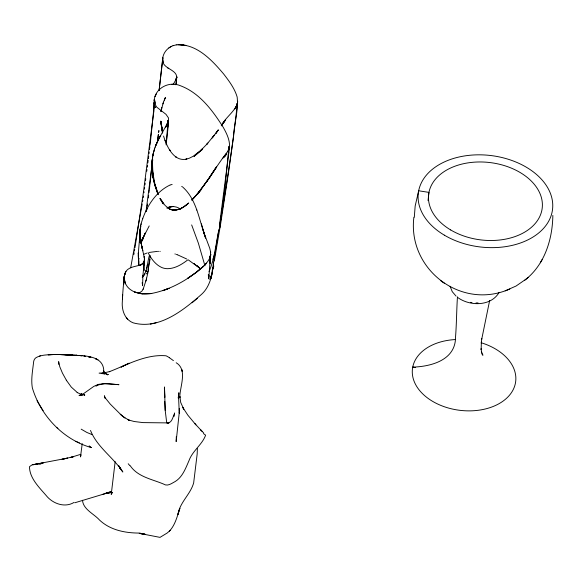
<?xml version="1.0" encoding="UTF-8"?>
<svg xmlns="http://www.w3.org/2000/svg" width="582" height="582" viewBox="0 0 582 582"><rect width="100%" height="100%" fill="white"/><g stroke="black" fill="none" stroke-linecap="round" stroke-linejoin="round"><path stroke-width="0.87" d="M179.278 412.398L176.15 441.6L176.324 436.507M208.298 274.66L208.771 278.887L210.655 252.181L209.767 248.318L204.071 233.106M210.197 262.729L210.109 259.848L210.24 263.784L210.677 254.239L210.517 255.338L210.604 254.763M147.472 272.907L146.111 273.991M414.304 217.181L415.17 206.006L418.676 190.78L428.949 192.387L428.039 200.608M124.344 279.36L124.315 276.93L124.199 279.884L124.512 275.199M138.203 255.44L138.88 265.581L138.261 253.054M138.618 258.895L138.807 262.315M140.146 233.462L140.728 225.751M140.117 232.822L140.124 232.073M178.332 397.557L178.645 394.945L178.339 398.175L178.485 394.952L179.278 413.176L179.271 408.433M213.179 267.196L211.12 278.065L210.648 276.392L211.113 278.087L209.76 279.491M457.452 296.798C456.586 310.228 456.579 323.701 455.531 337.116C455.699 359.974 431.451 366.565 412.725 367.126L415.381 367.54M147.486 272.791L147.421 273.242M124.257 277.672L124.737 274.268M146.388 279.127L148.563 269.99L148.083 266.236M152.673 156.674C151.204 166.183 152.382 175.946 154.819 185.2L153.146 177.67L152.055 166.619M140.095 232.96L140.167 235.841L140.488 227.336M152.637 156.9L152.062 167.099M140.146 231.36L140.124 234.313L140.691 225.962L140.349 228.486M152.055 163.382L152.368 171.865L153.903 181.417M124.272 277.061L124.41 275.759L124.257 278.014M140.153 231.992L140.175 231.243M552.849 215.435C552.485 238.707 545.079 263.406 526.601 278.734M138.218 254.327L140.626 226.369M124.177 279.011C124.192 277.178 124.635 273.838 124.162 277.89C123.326 285.697 122.635 293.517 122.344 301.367C121.514 309.799 124.664 319.583 133.191 322.835C159.061 330.023 183.57 310.133 201.772 294.128C208.225 288.236 210.873 279.76 212.619 271.488M139.745 238.118L140.255 229.948M139.702 239.238L139.876 234.917M144.241 262.678L144.045 265.268L144.401 258.001M144.46 260.198L144.482 259.092M152.077 162.909L152.28 159.759M166.161 144.925L168.067 120.598L167.209 123.966L167.492 123.289L158.137 140.029M140.167 230.945L140.226 229.861M58.76 364.419L58.644 361.618L59.801 366.798L62.456 373.135L66.617 380.686L66.326 380.192L71.295 387.103L77.544 392.719L77.137 392.457L81.087 394.385L80.614 394.21L84.805 395.018L84.055 395.047M413.875 217.268C407.596 268.251 459.147 309.195 507.264 290.054M122.416 299.519L122.518 297.555M122.576 296.66L122.686 294.718M123.871 284.089L124.359 277.185M153.823 108.507L154.034 105.779L153.612 111.344L154.194 99.922M123.951 282.685L124.053 281.091M229.366 148.257C230.385 140.764 226.762 133.656 223.241 127.312C212.576 110.442 199.502 92.749 180.107 85.612C169.275 81.073 155.721 87.773 154.223 99.726M140.204 230.196L140.182 230.588L140.56 226.776M162.502 61.037L162.8 57.553M167.791 127.4L168.009 123.922M481.35 342.172L481.161 349.615L481.139 348.683L481.547 352.343L481.379 351.353L482.922 355.26L481.656 353.616M144.147 263.952L144.023 270.528L143.463 266.163M151.895 166.03L152.186 162.458L151.735 168.023L152.6 157.147L152.098 168.074M209.92 275.744L211.157 277.803L218.774 230.086M218.57 230.625L219.727 227.78L224.979 187.768L228.995 146.286L228.704 148.832M142.91 275.308L142.59 285.718L142.452 283.194L142.532 284.765M154.805 102.09L154.579 104.811L154.739 101.472L155.445 104.964L156.733 107.139L166.008 114.348L168.518 117.986L168.496 123.646L166.183 143.994M152.382 163.229L152.688 159.657L152.302 164.109L152.448 162.131L152.87 173.269L152.52 169.406M115.163 461.642L111.242 494.344L112.02 492.765L111.286 493.878L111.482 493.303M219.727 227.78L219.712 225.51M142.808 276.639L144.38 260.62L144.14 261.631M154.645 104.047L154.907 100.657M162.8 58.724L159.09 90.443M176.732 77.122L176.302 79.116C179.212 69.36 162.029 69.404 162.662 59.786L163.04 62.58L162.662 60.193L162.531 62.114L162.698 58.491L159.112 90.428M176.739 77.042L175.764 80.229L176.761 76.431L176.586 78.01M140.233 229.832L140.371 228.319M228.377 156.165L228.711 152.069M219.567 224.637L229.33 148.708M219.661 225.416C224.747 195.945 229.366 166.387 233.426 136.748C234.248 123.551 238.576 110.253 237.158 97.027C234.641 88.384 229.068 81.044 223.663 74.001C211.797 59.975 196.28 43.221 176.266 44.894M104.498 398.066L104.505 395.993M124.25 277.214L124.337 276.348L124.286 278.683M153.823 108.645L150.549 140.902M229.235 149.821L229.461 147.13M237.471 104.113L237.674 101.217M167.922 122.045L167.689 122.904L168.103 120.321L168.016 121.594L168.074 121.158M140.087 231.854L140.357 228.864M152.026 164.473L149.945 184.567M167.878 122.264L168.067 121.231M178.347 398.088L178.834 392.748L178.463 396.786M228.879 147.784L228.828 148.163L228.937 147.297M176.652 77.712C176.906 75.158 176.492 81.298 176.12 83.997M154.39 106.404L154.55 104.789M152.608 160.567L146.038 211.331M175.888 84.812L176.63 77.821M211.157 277.803L210.946 276.937L211.157 277.578M139.476 236.481L140.502 227.206M162.734 57.989L162.662 58.658L162.829 57.371M176.71 77.326L176.615 77.901L176.702 77.406M228.85 148.017L228.908 147.595L228.668 149.028M144.372 260.663L144.416 260.321M153.91 110.856L143.361 192.686L134.988 247.626M149.843 185.454L149.421 189.026M150.047 145.194L150.454 141.761M149.53 149.443L149.843 146.89M148.992 192.591L149.312 189.914M228.828 148.163L228.915 147.479M82.229 443.63L80.505 456.928L81.022 454.826M158.74 131.787L158.908 130.419M174.047 416.414L174.535 412.958L174.345 414.064C172.658 417.265 171.981 423.201 167.049 423.136L168.911 422.91L143.034 422.605L134.209 421.514L128.709 420.022M481.249 343.038L481.809 338.448M148.388 158.653L148.701 156.151M149.014 153.655L149.218 151.989M148.323 197.924L148.657 195.268M147.304 167.143L147.522 165.448M147.85 162.895L148.17 160.348M158.362 134.791L157.591 140.764M147.311 205.817L147.537 204.071M236.408 106.317L237.514 102.788L233.462 137.119L228.61 171.886L220.76 223.124L214.292 261.005M146.773 171.232L146.984 169.595M146.759 210.029L146.984 208.341M145.536 180.566L145.769 178.812M158.573 132.718L158.806 130.95M144.387 189.099L144.62 187.411M144.962 184.88L145.187 183.192M158.333 134.493L157.518 140.495M210.597 254.647L209.469 258.699C212.641 248.965 209.134 259.885 210.248 256.531M152.484 157.991L152.6 157.133L152.542 157.547M161.134 111.38L161.352 109.976M228.857 147.974L228.573 149.436L228.872 147.864M210.378 256.015C210.96 253.396 209.775 258.845 208.822 259.768C207.272 262.424 205.148 264.715 202.914 266.803C188.379 279.556 170.853 289.72 151.749 293.423C140.8 295.751 124.963 291.72 124.301 278.269M154.099 100.54L154.208 99.842M144.409 260.452L144.263 261.216M161.149 111.264L161.243 110.675M161.279 110.413L161.105 111.599L161.25 110.58M82.506 500.273C83.124 509.41 93.971 513.819 99.515 520.039C110.435 530.34 125.727 533.177 140.24 533.061M237.383 103.523L237.507 102.876L237.23 104.178L237.536 102.672L236.874 105.233M133.875 254.472L134.158 252.748M134.42 251.111L134.718 249.3M210.531 255.265L210.473 255.563M143.23 197.727L143.499 196.076M152.695 156.565L152.819 155.816M147.93 269.975L150.265 255.68M152.71 156.463L152.782 156.027M141.506 241.392L141.848 239.318M142.19 204.013L130.674 267.793M142.575 201.67L142.837 200.113M481.707 339.313L489.666 300.421L489.382 301.476M140.757 225.554L141.077 223.939L140.99 224.325M161.367 109.882L161.476 109.292M147.202 206.181L147.537 204.289M237.514 102.81L237.238 104.156L237.412 103.385M142.132 240.199L142.59 237.602M146.868 208.065L146.278 211.331M150.025 259.339L148.541 267.48M218.687 230.959C215.747 244.505 214.547 258.721 209.069 271.561M161.44 109.489L163.455 102.163M152.935 155.176C152.477 157.176 154.95 145.951 152.913 155.299M176.637 77.792L176.528 78.272M152.899 155.365L152.979 154.95M167.98 121.798L168.06 121.347M138.683 258.881L138.538 259.594L138.909 258.379M162.844 57.283C163.855 51.973 167.965 47.491 173.021 45.68M209.964 257.382L210.473 255.578M149.479 255.28C147.086 262.446 147.741 271.598 142.234 277.272M161.658 108.398L161.745 107.99M141.077 223.925C145.384 208.4 154.848 192.329 169.879 185.105M161.825 107.641L161.774 107.845M153.43 152.862L153.248 153.677L153.328 153.306M213.47 257.368L213.776 256.073M213.019 259.346L213.325 258.015M210.451 255.694L210.291 256.378L210.386 255.964M124.635 274.653L124.541 275.039L124.926 273.664M146.533 268.047L146.802 266.971M147.115 265.69L147.377 264.65M143.136 289.283L146.133 280.102M148.563 269.99L147.261 272.376M145.871 281.15L146.642 278.109M237.34 103.705L236.932 105.08M210.349 256.124L210.066 257.135M142.503 239.675L142.837 238.424M138.574 259.441L138.843 258.655M125.763 271.83L124.548 275.031L124.977 273.511M142.095 241.144L143.143 237.718L142.415 240.075M154.667 148.505L153.655 151.953L154.557 148.839M176.55 78.148L176.091 79.443M124.781 274.107L124.701 274.377C126.17 267.473 133.962 266.811 139.476 265.268C141.622 266.069 145.311 259.848 144.038 261.907M162.851 103.916L163.207 102.854M155.081 147.268L158.275 139.738M154.572 148.766L155.176 146.999M142.837 238.729L142.539 239.617L145.216 233.055L143.507 236.976L149.21 225.925M142.546 218.665L142.692 218.257M237.063 104.673C233.549 112.391 225.794 117.462 221.735 125.006M237.041 104.782L234.808 108.929L236.248 106.651M228.653 149.05L227.664 151.757L227.904 151.182C215.384 167.099 205.81 185.389 191.769 200.143C201.532 190.154 208.931 178.179 216.562 166.568M163.455 102.17L165.404 97.565L164.248 100.155M167.107 124.432L167.681 122.962L165.404 127.705L166.35 125.945M176.23 79.116L173.181 84.521M155.423 95.79L155.067 96.612L156.34 93.906M164.815 98.845L165.106 98.22M144.081 275.315L144.773 273.904M143.616 288.316L141.826 291.247L138.72 293.263M499.152 292.317C491.172 306.394 470.096 306.35 458.07 297.744M212.248 270.601L213.732 266.774L213.259 262.126M540.314 262.788L542.169 259.557M125.617 272.085L125.923 271.561M209.513 177.692L216.228 167.485L206.908 181.606M218.17 130.201L215.587 133.816L218.199 130.092M221.276 125.872L224.892 120.816L221.524 125.53M207.17 180.842L197.596 193.682L192.067 199.801M224.943 120.539L222.833 123.464L225.452 119.863M225.59 154.863L226.551 153.539L222.68 158.428M218.235 129.917L212.052 138.08M212.808 137.119L214.271 135.257L206.617 144.474L207.956 142.976M205.184 264.534L206.348 263.231L203.867 265.887M205.977 263.661L206.355 263.224M205.97 263.69L204.762 264.985M207.076 143.972L200.914 150.294L202.398 148.89L201.903 149.363M201.416 149.829L193.217 156.252L189.259 158.253L185.702 159.293M505.169 290.862L516.11 286.002L526.455 278.843M524.869 280.189L528.238 277.345M192.075 302.764L197.444 298.282M185.054 205.963C180.464 209.425 173.72 211.899 168.467 208.349C175.167 212.714 183.315 207.985 188.372 203.271M185.593 205.577L188.721 203.023L183.992 206.683M187.768 259.907C181.911 264.344 175.182 268.586 167.594 268.688A10.723 7.297 7 0 1 161.512 267.4C155.314 264.468 151.116 258.619 148.083 252.668M111.548 493.187L112.268 492.648M168.867 47.913L171.53 46.32M183.476 207.025C179.431 209.673 173.989 211.339 169.442 208.909M95.979 386.15C102.759 382.156 111.126 384.382 118.51 384.629M143.521 254.429L146.984 253.046M73.987 502.47C65.14 507.795 53.915 504.048 47.317 496.861C40.085 488.225 29.435 478.564 29.507 466.655L31.923 464.953L43.279 462.93L32.839 464.705L67.643 458.107L62.041 459.322L73.463 456.703L70.844 457.387L80.52 454.389M166.954 208.029L172.963 206.494L171.53 206.632M167.07 207.985C171.37 205.621 176.863 206.254 180.66 209.302M507.577 289.923L509.832 289.058M118.306 384.651L118.983 384.673L104.782 383.56L97.776 384.6L93.753 386.419L83.626 393.628L79.014 395.498L82.12 395.163M170.242 184.974L172.148 184.421M102.308 494.496L110.711 491.95L74.831 502.775M173.014 45.702L176.273 44.858M51.325 354.613L48.204 354.787L53.85 354.533C47.957 354.889 41.584 354.591 36.266 357.53C34.724 358.454 33.792 360.171 33.618 361.924C32.701 370.523 30.846 379.253 32.352 387.896C40.616 415.664 63.176 439.723 91.447 447.623L89.301 446.154M39.474 356.133L40.391 355.857M150.331 324.101L156.012 322.777M170.075 206.901L168.474 207.345M97.776 384.6L99.304 384.185M109.009 492.459L110.966 491.943L107.655 492.496M163.578 136.057C166.517 145.98 173.727 162.342 186.88 159.031M149.188 252.45L157.162 251.395M186.618 159.097L186.095 159.213M103.014 373.062L109.809 371.556L109.278 371.723C127.371 364.754 145.966 354.023 165.986 355.791C167.201 356.286 168.314 356.992 169.406 357.719M112.224 492.365L107.117 493.019L111.977 492.35M102.185 373.186L104.105 372.931L99.093 373.113L104.316 373.913M107.117 493.019L108.172 492.881L106.419 493.027M151.742 293.437L142.248 293.772L134.602 292.026L142.241 293.786M33.88 464.516L37.743 464.196M106.63 493.049L109.343 492.838L105.844 493.092M81.924 395.178L82.404 395.142M84.259 395.033L84.412 395.025M178.034 44.69L185.862 45.367M478.033 302.924L476.018 302.953M53.122 354.554L53.85 354.533M52.053 354.584L59.386 354.482L52.809 354.562L58.076 354.482M157.875 251.373L158.53 251.359M52.809 354.562L62.834 354.496L57.298 354.482M39.176 464.138L40.82 464.101M61.627 354.503L62.725 354.518L54.402 354.518L56.192 354.489M54.402 354.518L60.986 354.489L58.658 354.482M59.728 354.482L60.157 354.482L59.568 354.474M58.418 354.482L59.189 354.482L58.564 354.482M60.681 354.474L60.142 354.474L60.768 354.489M173.953 84.405L171.945 84.332M60.521 354.489L56.09 354.496L59.946 354.474L59.313 354.482M58.811 354.474L62.834 354.496M60.972 354.489L57.851 354.489L65.46 354.598M61.197 354.496L66.392 354.627L65.053 354.584M159.832 251.359L160.225 251.366M61.408 354.496L61.845 354.503M64.122 354.554L59.619 354.482L66.13 354.627M63.431 354.554L69.258 354.765M67.003 354.656L59.67 354.489C73.063 356.846 105.124 350.793 103.734 372.676L103.596 370.974L104.229 372.822L103.494 371.396L104.585 373.062L105.073 373.397L104.171 372.575L107.845 374.67L106.615 374.386M67.876 354.693L66.93 354.656L69.222 354.758M68.312 354.714L62.143 354.489L69.527 354.744L67.068 354.627L68.909 354.751M179.874 44.632L183.796 44.967M72.517 354.925L68.843 354.707L76.911 355.267L76.249 355.216M139.244 533.468L144.998 534.123L140.895 533.658L160.014 537.375L167.332 532.916L170.184 530.304L169.449 531.082C175.32 524.906 177.226 516.139 179.896 508.326L177.917 514.539C179.714 502.375 190.561 494.293 193.661 482.864L197.182 453.931L197.363 448.584M81.465 355.755L78.759 355.449L82.091 355.828M83.83 356.06L85.263 356.271L84.419 356.14M470.62 302.334L471.958 302.589M104.404 373.935L104.775 374.008M105.931 374.241L106.477 374.357M174.906 253.941L175.437 254.108M176.375 254.421L177.408 254.792M128.833 420.08L128.302 419.848L129.189 420.189L124.752 417.745M91.818 434.499L86.842 432.441L81.182 429.152M177.699 254.894L186.698 258.997M128.055 419.702L128.28 419.833M203.525 433.634L205.621 435.169C202.238 444.684 192.329 450.926 188.954 460.769C185.622 468.284 182.595 476.92 175.277 481.474C171.588 483.366 167.645 486.836 163.404 483.998C151.873 479.153 137.788 476.862 130.295 465.826M75.784 441.302L79.407 442.902M188.35 259.921L200.601 268.789L199.815 268.142M176.695 157.54L175.851 156.951M168.962 208.647L165.179 205.526L161.723 200.957L163.411 203.46M167.601 67.847L168.707 68.56M181.715 186.356L182.224 186.706M176.572 157.46L175.975 157.038M169.355 357.69L173.421 360.629M124.112 417.309L125.014 417.92L120.248 414.253M440.516 280.56L442.495 281.943M442.764 282.146L444.604 283.434M194.621 264.032L193.828 263.457L194.359 263.842M195.392 264.606L195.879 264.977M182.77 187.113C196.229 199.022 198.942 218.825 204.58 234.793M176.193 362.753C188.073 369.905 179.496 387.336 179.823 397.724L179.86 396.342L180.718 402.475L183.796 409.226L182.828 407.495L187.862 415.184L194.846 423.587M122.555 416.145L121.383 415.213L124.002 417.272M121.645 415.432L110.296 404.141L105.378 398.073L105.626 398.517L104.396 395.906L104.578 396.458M456.077 296.143L452.258 291.662L450.075 286.3M203.7 432.986L200.783 429.989L202.34 431.597M200.914 430.12L194.715 423.449L195.967 424.838M56.869 427.544L57.88 428.607M89.141 445.979L90.079 447.005M128.215 463.745L129.888 465.709M43.126 410.666L37.037 400.751M162.538 202.158L160.523 198.775M119.339 466.735L122.853 472.009L119.928 468.081L121.58 470.118C111.904 456.477 96.758 446.336 90.501 430.44M118.961 466.124L121.012 469.754L118.706 465.629M103.494 371.396L103.792 371.985M154.79 106.433L155.358 107.554L154.375 105.204M191.66 224.928L198.338 243.08L204.944 265.77M158.151 194.708L154.827 185.141L157.802 193.879M158.311 194.17L155.023 184.538L156.092 188.19M165.579 141.797L164.961 140.197M125.53 283.798L124.308 279.04M196.563 209.455L196.796 210.058M204.551 234.924L202.485 227.926L205.577 238.133L203.533 231.52L204.042 233.237M201.394 223.837L202.521 227.722M81.735 394.683L81.415 393.512L81.778 395.033M140.99 242.454L144.38 258.044L144.3 257.222M155.038 184.596L152.855 173.123M142.837 250.747L141.237 243.662M162.647 132.623L160.879 121.209L162.654 132.66L162.254 130.928M142.292 248.463L141.753 246.193L142.27 248.514L142.001 247.357M209.782 259.616L210.371 262.337L209.76 259.521M208.429 275.242L208.749 276.777M162.065 130.004L161.112 123.922M153.321 178.55L153.502 179.525M141.222 243.727L140.349 237.776M182.159 370.741L182.311 371.571L181.97 369.672M140.407 238.562L141.208 243.814M140.757 241.246L140.975 242.519M166.714 422.75L165.201 410.397L164.495 386.965L164.764 397.484L164.386 388.383L164.56 389.991M142.255 282.707L142.619 284.918L142.263 282.67M153.153 177.619L152.033 166.219L152.368 158.937L152.04 166.19M142.335 283.136L142.619 284.918M144.14 256.451L144.38 258.044M210.655 252.181L210.582 251.533M160.879 122.402L162.582 133.052L160.814 121.18M210.146 260.889L210.233 261.733M140.444 238.402L140.16 234.19M124.257 278.392L124.381 279.746M160.945 122.082L161.018 122.962M164.771 401.311L165.201 410.397M208.64 275.046L208.734 277.956M139.687 240.322L139.738 242.687M144.023 191.74L144.023 192.686M481.656 342.893A52.002 35.4 7 0 1 503.728 400.627A52.002 35.4 7 0 1 419.113 389.882A52.002 35.4 7 0 1 455.43 339.561M237.485 103.021L237.405 103.443L237.485 103.021M144.241 261.267L143.259 263.064L144.241 261.282M167.681 122.918L167.427 123.631L167.681 122.918M156.165 144.511L155.612 145.871L156.776 143.056L156.165 144.511M157.358 141.841L156.747 143.157L158.006 140.458L157.358 141.841M159.301 137.934L158.02 140.386L160.661 135.402L159.301 137.934M226.143 154.623L224.368 156.98L226.143 154.623M200.899 189.914L197.407 194.315L200.899 189.914M202.31 149.443L194.17 156.274L202.31 149.443M202.914 266.803L196.047 272.536L187.688 278.312L196.032 272.572L202.9 266.84M142.073 264.075L140.051 265.072L142.059 264.112M128.746 363.394L121.041 367.097L129.146 363.204L128.746 363.394M169.006 288.294L162.902 290.651L169.006 288.294M89.89 357.122L88.442 356.817L90.938 357.348L89.89 357.122M107.328 374.539L107.91 374.677L107.328 374.539M107.881 374.677L107.423 374.553L107.845 374.67M107.721 374.663L106.528 374.211L107.721 374.663M97.216 359.458L95.426 358.672L97.972 359.8L97.216 359.458M197.283 266.069L196.36 265.348L199 267.465L197.283 266.069M146.286 271.168L145.958 270.826L146.584 271.496L145.973 270.79L146.286 271.168M127.312 318.761L126.25 317.546L127.567 319.06L127.312 318.761M163.28 203.853L159.985 198.578L163.28 203.853M170.162 150.665L169.551 149.72L170.162 150.665M154.354 105.378L153.983 102.788L154.354 105.378M444.364 235.172A67.607 46.022 7 0 0 552.173 211.695A67.607 46.022 7 0 0 459.744 156.842A67.607 46.022 7 0 0 444.364 235.172M450.679 229.948A57.203 38.943 7 0 0 541.9 210.087A57.203 38.943 7 0 0 463.694 163.673A57.203 38.943 7 0 0 450.679 229.948"/></g></svg>
